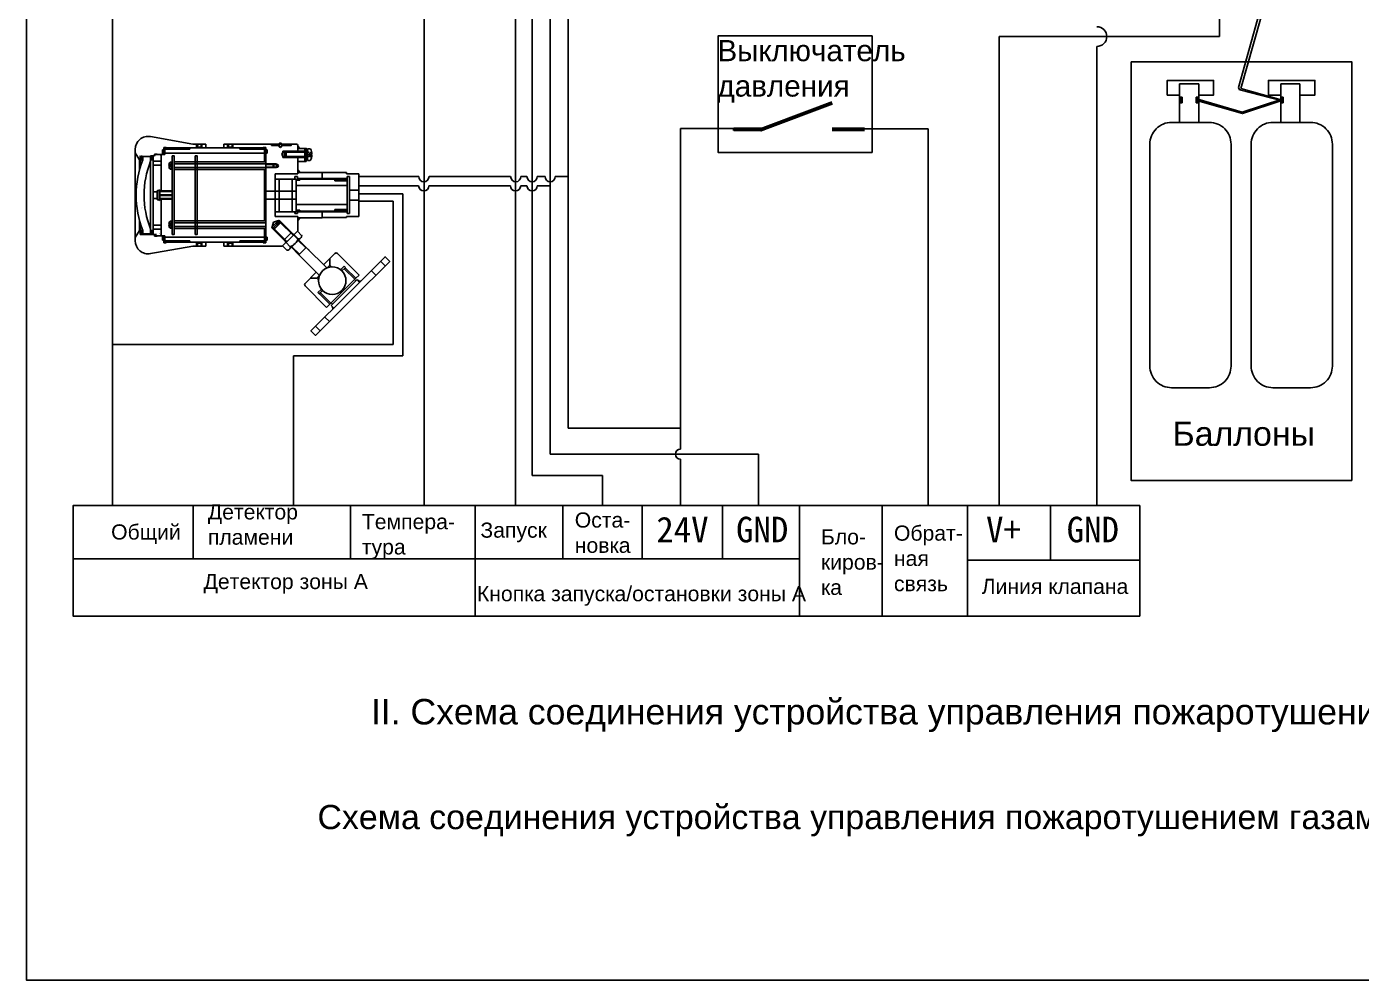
# Model space of a CAD drawing. Extents: x 48388 to 147340, y 33806 to 122092.
# Drawn here: x 114649 to 116851, y 64033 to 65605 of the extents above; entities that cross this region are included whole.
import ezdxf

# ---------------------------------------------------------------- set-up
doc = ezdxf.new("R2010")
doc.units = 0
doc.header["$LTSCALE"] = 1000
doc.header["$MEASUREMENT"] = 0
doc.layers.get('0').update_dxf_attribs({"linetype": 'CONTINUOUS'})
doc.styles.get("Standard").update_dxf_attribs({"font": 'GBENOR', "bigfont": 'GBCBIG'})

msp = doc.modelspace()

# ---------------------------------------------------------------- hatches: boundary and pattern name
for points in [[(115096.2, 65408.4), (115096.2, 65404.7), (115099.6, 65404.7)], [(115100.8, 65364.8), (115096.2, 65364.8), (115096.2, 65369.9)], [(115100.8, 65290.2), (115096.2, 65290.2), (115096.2, 65285.1)], [(115196.3, 65185.9), (115198.2, 65184), (115199.8, 65185.5)], [(115153.9, 65139.7), (115155.5, 65141.2), (115153.6, 65143.1)]]:
    msp.add_hatch(color=256).paths.add_polyline_path(points)
h = msp.add_hatch()
h.set_pattern_fill('ANSI37', color=256, scale=10.8, style=0)
h.set_pattern_definition([(45, (110918.9573, 66678.6962), (-0.95459415, 0.95459415), []), (135, (110918.9573, 66678.6962), (-0.95459415, -0.95459415), [])])
h.paths.add_polyline_path([(114840.4, 65385.8), (114840.4, 65392.3), (114836.1, 65392.3), (114836.1, 65385.8)])
h.paths.add_polyline_path([(114836.1, 65262.7), (114840.4, 65262.7), (114840.4, 65269.2), (114836.1, 65269.2)])
h = msp.add_hatch(color=256)
h.paths.add_polyline_path([(114853.4, 65391.2), (114853.4, 65392.3), (114840.4, 65392.3), (114840.4, 65391.2)])
h.paths.add_polyline_path([(114840.4, 65391.2), (114840.4, 65392.3), (114837.2, 65392.3), (114837.2, 65391.2)])
h.paths.add_polyline_path([(114836.1, 65391.2), (114837.2, 65391.2), (114837.2, 65392.3), (114836.1, 65392.3)])
h.paths.add_polyline_path([(114837.2, 65391.2), (114836.1, 65391.2), (114836.1, 65387.1), (114837.2, 65388.4)])
h.paths.add_polyline_path([(114836.1, 65385.8), (114837.2, 65385.8), (114837.2, 65388.4), (114836.1, 65387.1)])
h = msp.add_hatch()
h.set_pattern_fill('ANSI37', color=256, scale=10.8, style=0)
h.set_pattern_definition([(45, (110141.3302, 65457.6978), (-0.95459415, 0.95459415), []), (135, (110141.3302, 65457.6978), (-0.95459415, -0.95459415), [])])
h.paths.add_polyline_path([(114857.7, 65392.3), (114853.4, 65392.3), (114853.4, 65385.8), (114857.7, 65385.8)])
h = msp.add_hatch()
h.set_pattern_fill('ANSI37', color=256, scale=10.8, style=0)
h.set_pattern_definition([(45, (113533.7569, 64712.2719), (-0.9545942, 0.9545942), []), (135, (113533.7569, 64712.2719), (-0.9545942, -0.9545942), [])])
h.paths.add_polyline_path([(114872.8, 65396.6), (114877.1, 65396.6), (114877.1, 65402), (114872.8, 65402)])
h = msp.add_hatch()
h.set_pattern_fill('ANSI37', color=256, scale=10.8, style=0)
h.set_pattern_definition([(135, (116384.8572, 64712.2719), (0.9545942, 0.9545942), []), (45, (116384.8572, 64712.2719), (0.9545942, -0.9545942), [])])
h.paths.add_polyline_path([(115045.8, 65402), (115041.5, 65402), (115041.5, 65396.6), (115045.8, 65396.6)])
h = msp.add_hatch(color=256)
h.paths.add_polyline_path([(114853.4, 65263.8), (114840.4, 65263.8), (114840.4, 65262.7), (114853.4, 65262.7)])
h.paths.add_polyline_path([(114840.4, 65263.8), (114837.2, 65263.8), (114837.2, 65262.7), (114840.4, 65262.7)])
h.paths.add_polyline_path([(114837.2, 65263.8), (114836.1, 65263.8), (114836.1, 65262.7), (114837.2, 65262.7)])
h.paths.add_polyline_path([(114837.2, 65267.2), (114836.1, 65266.9), (114836.1, 65263.8), (114837.2, 65263.8)])
h.paths.add_polyline_path([(114837.2, 65269.2), (114836.1, 65269.2), (114836.1, 65266.9), (114837.2, 65267.2)])
h = msp.add_hatch()
h.set_pattern_fill('ANSI37', color=256, scale=10.8, style=0)
h.set_pattern_definition([(315, (110141.3302, 65197.3179), (-0.95459415, -0.95459415), []), (225, (110141.3302, 65197.3179), (-0.95459415, 0.95459415), [])])
h.paths.add_polyline_path([(114857.7, 65262.7), (114853.4, 65262.7), (114853.4, 65269.2), (114857.7, 65269.2)])
h = msp.add_hatch()
h.set_pattern_fill('ANSI37', color=256, scale=10.8, style=0)
h.set_pattern_definition([(315, (113533.7569, 65942.7438), (-0.9545942, -0.9545942), []), (225, (113533.7569, 65942.7438), (-0.9545942, 0.9545942), [])])
h.paths.add_polyline_path([(114872.8, 65253), (114877.1, 65253), (114877.1, 65258.4), (114872.8, 65258.4)])
h = msp.add_hatch()
h.set_pattern_fill('ANSI37', color=256, scale=10.8, style=0)
h.set_pattern_definition([(225, (116384.8572, 65942.7438), (0.9545942, -0.9545942), []), (315, (116384.8572, 65942.7438), (0.9545942, 0.9545942), [])])
h.paths.add_polyline_path([(115045.8, 65253), (115045.8, 65258.4), (115041.5, 65258.4), (115041.5, 65253)])

# ---------------------------------------------------------------- linework, layer by layer
for p, q in [((115304.6, 65903.5), (115304.6, 64815.4)), ((116651.8, 65503.5), (116734.3, 65795.9)), ((116648.2, 65505.2), (116721.7, 65771.3)), ((115455.4, 65742.8), (115455.4, 64815.4)), ((115482.9, 65686.9), (115482.9, 64864.9)), ((115512.5, 65664.1), (115512.5, 64900.2)), ((114790.7, 64815.4), (114790.7, 65634.7)), ((115542.4, 65641.3), (115542.4, 64943.3)), ((116616.5, 65629.2), (116616.5, 65589.1)), ((116043.9, 65590.3), (116043.9, 65397.6)), ((116253.4, 65589.1), (116616.5, 65589.1)), ((116253.4, 65589.1), (116253.4, 64815.4)), ((116414.5, 64815.4), (116414.5, 65572.9)), ((116550.8, 65511.2), (116582.3, 65511.2)), ((116649.6, 65501.2), (116648.2, 65505.2)), ((116717.8, 65483.8), (116649.6, 65501.2)), ((116718.1, 65484.6), (116651.8, 65503.5)), ((116717.8, 65511.2), (116749.3, 65511.2)), ((116550.9, 65489), (116555, 65489)), ((116550.9, 65488.7), (116554.6, 65488.7)), ((116554.6, 65480.2), (116550.9, 65480.2)), ((116555, 65479.9), (116550.9, 65479.9)), ((116554.6, 65488.7), (116554.6, 65480.2)), ((116555, 65489), (116555, 65479.9)), ((116582.3, 65489), (116578.3, 65489)), ((116578.3, 65489), (116578.3, 65479.9)), ((116578.3, 65479.9), (116582.3, 65479.9)), ((116582.3, 65488.7), (116578.7, 65488.7)), ((116578.7, 65488.7), (116578.7, 65480.2)), ((116578.7, 65480.2), (116582.3, 65480.2)), ((116717.8, 65489), (116721.8, 65489)), ((116717.8, 65488.7), (116721.4, 65488.7)), ((116721.4, 65480.2), (116717.8, 65480.2)), ((116721.8, 65479.9), (116717.8, 65479.9)), ((116721.4, 65488.7), (116721.4, 65480.2)), ((116721.8, 65489), (116721.8, 65479.9)), ((115727.6, 64936.3), (115727.6, 65437.2)), ((115727.6, 65437.2), (115825.4, 65437.2)), ((115813.7, 65435.4), (115860.9, 65435.4)), ((116020.7, 65436.7), (116135.8, 65436.7)), ((116135.8, 64815.4), (116135.8, 65436.7)), ((114923, 65411.7), (114853.3, 65424)), ((114923, 65411.7), (114944.6, 65411.7)), ((114929.4, 65406.7), (114929.4, 65411.7)), ((114929.4, 65411.7), (114938.1, 65411.7)), ((114930.9, 65406.7), (114930.9, 65411.7)), ((114936.7, 65406.7), (114936.7, 65411.7)), ((114944.6, 65411.7), (114938.1, 65411.7)), ((114938.1, 65406.7), (114938.1, 65411.7)), ((114944.6, 65405.3), (114944.6, 65411.7)), ((114974.1, 65411.7), (114978.4, 65411.7)), ((114974.1, 65411.7), (114978.4, 65411.7)), ((114974.1, 65411.7), (114974.1, 65405.3)), ((114980.5, 65411.7), (114974.1, 65411.7)), ((114980.5, 65411.7), (114989.2, 65411.7)), ((114980.5, 65406.7), (114980.5, 65411.7)), ((114982, 65406.7), (114982, 65411.7)), ((114987.8, 65406.7), (114987.8, 65411.7)), ((114989.2, 65406.7), (114989.2, 65411.7)), ((115060.7, 65411.7), (114989.2, 65411.7)), ((115074.2, 65411.7), (115060.7, 65411.7)), ((115086.6, 65411.7), (115060.7, 65411.7)), ((115064.8, 65412.2), (115068.4, 65412.2)), ((115064.8, 65412.2), (115064.8, 65411.7)), ((115065.3, 65411.7), (115065.3, 65407.4)), ((115065.3, 65407.4), (115067.5, 65406.2)), ((115069.6, 65407.4), (115065.3, 65407.4)), ((115070.1, 65412.2), (115066.4, 65412.2)), ((115067.5, 65406.2), (115069.6, 65407.4)), ((115069.6, 65411.7), (115069.6, 65407.4)), ((115070.1, 65412.2), (115070.1, 65411.7)), ((115094, 65411.7), (115080.6, 65411.7)), ((115094, 65411.7), (115080.6, 65411.7)), ((115096.2, 65409.6), (115096.2, 65400)), ((115096.2, 65409.6), (115096.2, 65400)), ((115096.2, 65408.4), (115099.6, 65404.7)), ((114827.9, 65397.2), (114827.9, 65402.8)), ((114827.9, 65397.2), (114835, 65385.8)), ((114827.9, 65397.2), (114827.9, 65327.5)), ((114835, 65385.8), (114840.4, 65385.8)), ((114835, 65385.8), (114835, 65369.1)), ((114836.1, 65392.3), (114836.1, 65373)), ((114836.1, 65392.3), (114836.1, 65373)), ((114836.1, 65392.3), (114836.1, 65373)), ((114836.1, 65392.3), (114836.1, 65373)), ((114853.4, 65391.2), (114836.1, 65391.2)), ((114837.2, 65392.3), (114837.2, 65385.8)), ((114840.4, 65385.8), (114840.4, 65392.3)), ((114840.4, 65385.8), (114840.4, 65392.3)), ((114840.4, 65385.8), (114840.4, 65392.3)), ((114840.4, 65385.8), (114840.4, 65392.3)), ((114853.4, 65392.3), (114859.9, 65392.3)), ((114853.4, 65327.5), (114853.4, 65392.3)), ((114853.4, 65327.5), (114853.4, 65392.3)), ((114853.4, 65383.3), (114853.4, 65392.3)), ((114853.4, 65385.8), (114857.7, 65385.8)), ((114855.6, 65392.3), (114857.7, 65392.3)), ((114857.7, 65327.5), (114857.7, 65392.3)), ((114857.7, 65327.5), (114857.7, 65392.3)), ((114859.9, 65392.3), (114859.9, 65395.3)), ((114864.2, 65395.3), (114859.9, 65395.3)), ((114864.2, 65395.3), (114859.9, 65395.3)), ((114859.9, 65392.3), (114859.9, 65395.3)), ((114861, 65394.5), (114859.9, 65392.3)), ((114861, 65394.5), (114859.9, 65392.3)), ((114861, 65394.5), (114859.9, 65392.3)), ((114869.5, 65394.5), (114861, 65394.5)), ((114861, 65394.5), (114869.5, 65394.5)), ((114861, 65394.5), (114869.5, 65394.5)), ((114864.2, 65394.5), (114864.2, 65395.3)), ((114864.2, 65394.5), (114864.2, 65395.3)), ((114877.1, 65394.5), (114864.2, 65394.5)), ((114877.1, 65394.5), (114867.4, 65394.5)), ((114869.5, 65394.5), (114870.6, 65392.3)), ((114869.5, 65394.5), (114870.6, 65392.3)), ((114870.6, 65334.4), (114870.6, 65392.3)), ((114870.6, 65334.4), (114870.6, 65392.3)), ((114872.8, 65402), (114872.8, 65394.5)), ((114877.1, 65402), (114872.8, 65402)), ((114872.8, 65402), (114877.1, 65402)), ((114872.8, 65402), (114877.1, 65402)), ((114877.1, 65402), (114872.8, 65402)), ((114872.8, 65396.6), (114877.1, 65396.6)), ((114872.8, 65396.6), (114877.1, 65396.6)), ((114879.3, 65406.1), (114875, 65406.1)), ((114875, 65402), (114875, 65406.1)), ((114875, 65403.1), (114875, 65406.1)), ((114879.3, 65406.1), (114875, 65406.1)), ((114877.1, 65404.2), (114878.2, 65405.3)), ((114877.1, 65394.5), (114877.1, 65404.2)), ((114877.1, 65403.1), (114909.5, 65403.1)), ((114877.1, 65396.6), (114877.1, 65402)), ((114877.1, 65396.6), (114877.1, 65402)), ((114877.1, 65396.6), (114877.1, 65396.6)), ((114877.1, 65396.6), (114877.1, 65396.6)), ((114877.1, 65396.6), (114903.5, 65396.6)), ((114877.1, 65396.6), (115045.8, 65396.6)), ((114878.2, 65405.3), (114909.5, 65405.3)), ((114879.3, 65405.3), (114879.3, 65406.1)), ((114881.4, 65403.1), (114909.5, 65403.1)), ((115045.8, 65396.6), (114881.4, 65396.6)), ((114909.5, 65403.1), (114909.5, 65405.3)), ((114909.5, 65403.1), (114909.5, 65405.3)), ((114909.5, 65405.3), (114969.7, 65405.3)), ((114909.5, 65403.1), (114918.2, 65403.1)), ((114918.2, 65403.1), (114918.2, 65405.3)), ((114930.9, 65405.3), (114929.4, 65406.7)), ((114929.4, 65406.7), (114938.1, 65406.7)), ((114930.9, 65405.3), (114936.7, 65405.3)), ((114936.7, 65405.3), (114938.1, 65406.7)), ((115009.1, 65405.3), (114969.7, 65405.3)), ((114982, 65405.3), (114980.5, 65406.7)), ((114980.5, 65406.7), (114989.2, 65406.7)), ((114982, 65405.3), (114987.8, 65405.3)), ((114987.8, 65405.3), (114989.2, 65406.7)), ((115000.5, 65403.1), (115000.5, 65405.3)), ((115009.1, 65403.1), (115000.5, 65403.1)), ((115009.1, 65403.1), (115009.1, 65405.3)), ((115009.1, 65403.1), (115009.1, 65405.3)), ((115040.4, 65405.3), (115009.1, 65405.3)), ((115041.5, 65403.1), (115009.1, 65403.1)), ((115039.3, 65406.1), (115043.7, 65406.1)), ((115039.3, 65406.1), (115043.7, 65406.1)), ((115039.3, 65405.3), (115039.3, 65406.1)), ((115041.5, 65404.2), (115040.4, 65405.3)), ((115041.5, 65382.3), (115041.5, 65404.2)), ((115041.5, 65396.6), (115041.5, 65402)), ((115041.5, 65396.6), (115041.5, 65402)), ((115041.5, 65402), (115045.8, 65402)), ((115045.8, 65402), (115041.5, 65402)), ((115045.8, 65402), (115041.5, 65402)), ((115041.5, 65402), (115045.8, 65402)), ((115045.8, 65396.6), (115041.5, 65396.6)), ((115041.5, 65396.6), (115041.5, 65396.6)), ((115041.5, 65396.6), (115041.5, 65396.6)), ((115045.8, 65396.6), (115041.5, 65396.6)), ((115043.7, 65402), (115043.7, 65406.1)), ((115043.7, 65402), (115043.7, 65406.1)), ((115043.7, 65406.1), (115043.7, 65327.5)), ((115043.7, 65327.5), (115043.7, 65396.6)), ((115045.8, 65402), (115045.8, 65396.6)), ((115071.6, 65398.3), (115070.1, 65394.9)), ((115070.1, 65394.9), (115071.6, 65391.4)), ((115071.6, 65400), (115076.8, 65400)), ((115071.6, 65400), (115071.6, 65389.7)), ((115075.1, 65398.3), (115071.6, 65398.3)), ((115075.1, 65391.4), (115071.6, 65391.4)), ((115071.6, 65389.7), (115076.8, 65389.7)), ((115075.1, 65398.3), (115076.8, 65400)), ((115075.1, 65391.4), (115075.1, 65398.3)), ((115075.1, 65391.4), (115076.8, 65389.7)), ((115076.8, 65389.7), (115076.8, 65400)), ((115076.8, 65389.7), (115076.8, 65400)), ((115076.8, 65400), (115108.2, 65400)), ((115076.8, 65398.3), (115115.2, 65398.3)), ((115076.8, 65389.7), (115076.8, 65394.9)), ((115076.8, 65391.4), (115115.3, 65391.4)), ((115076.8, 65389.7), (115108.2, 65389.7)), ((115108.2, 65404.7), (115096.2, 65404.7)), ((115096.2, 65389.7), (115096.2, 65362.6)), ((115096.2, 65389.7), (115096.2, 65362.6)), ((115108.2, 65400), (115108.2, 65404.7)), ((115108.2, 65382.9), (115108.2, 65389.7)), ((115112.4, 65404.1), (115116.1, 65404.1)), ((115112.4, 65404.1), (115112.4, 65384.7)), ((115112.4, 65394.4), (115112.4, 65399.6)), ((115112.4, 65394.4), (115112.4, 65389.2)), ((115114.3, 65395.3), (115118.9, 65399.4)), ((115114.3, 65395.3), (115114.3, 65393.5)), ((115114.3, 65395.3), (115118.9, 65395.3)), ((115114.3, 65393.5), (115118.9, 65389.4)), ((115114.3, 65393.5), (115118.9, 65393.5)), ((115118.8, 65395.3), (115118.8, 65393.5)), ((115119.6, 65395.3), (115118.8, 65395.3)), ((115119.6, 65393.5), (115118.8, 65393.5)), ((114870.6, 65383.7), (114857.7, 65383.7)), ((114870.6, 65377.2), (114857.7, 65377.2)), ((114870.6, 65383.7), (114859.9, 65383.7)), ((114883.7, 65376.7), (114884.2, 65376.7)), ((114883.7, 65376.7), (114884.2, 65376.7)), ((114883.7, 65375.6), (114884.2, 65375.6)), ((114883.7, 65375.6), (114884.2, 65375.6)), ((114887, 65376.7), (114884.1, 65379.2)), ((114887, 65376.7), (114884.1, 65379.2)), ((114887, 65376.7), (114884.1, 65376.7)), ((114887, 65376.7), (114884.1, 65376.7)), ((114887, 65375.6), (114884.1, 65375.6)), ((114887, 65375.6), (114884.1, 65373)), ((114887, 65375.6), (114884.1, 65373)), ((114887, 65375.6), (114884.1, 65375.6)), ((114884.2, 65376.7), (114884.2, 65375.6)), ((114884.2, 65376.7), (114884.2, 65375.6)), ((114887.3, 65382), (114885.5, 65382)), ((114887.3, 65382), (114885.5, 65382)), ((114887.3, 65370.2), (114885.5, 65370.2)), ((114887.3, 65370.2), (114885.5, 65370.2)), ((114887, 65376.7), (114887, 65375.6)), ((114887, 65376.7), (114887, 65375.6)), ((114887.3, 65382), (114887.3, 65370.2)), ((114887.3, 65382), (114887.3, 65370.2)), ((114892.4, 65369.9), (114892.4, 65382.3)), ((114892.4, 65369.9), (114892.4, 65382.3)), ((115043.7, 65382.3), (114892.4, 65382.3)), ((115043.7, 65379.2), (114892.4, 65379.2)), ((115043.7, 65373), (114892.4, 65373)), ((115041.5, 65369.9), (114892.4, 65369.9)), ((115043.7, 65382.3), (114957.2, 65382.3)), ((115043.7, 65379.2), (114957.2, 65379.2)), ((115043.7, 65373), (114957.2, 65373)), ((115043.7, 65369.9), (114957.2, 65369.9)), ((115043.7, 65382.3), (114978.8, 65382.3)), ((115043.7, 65379.2), (114978.8, 65379.2)), ((115043.7, 65373), (114978.8, 65373)), ((115043.7, 65369.9), (114978.8, 65369.9)), ((115041.5, 65327.5), (115041.5, 65369.9)), ((115056.6, 65378.3), (115043.7, 65378.3)), ((115056.6, 65378.3), (115043.7, 65378.3)), ((115056.6, 65373.9), (115043.7, 65373.9)), ((115056.6, 65373.9), (115043.7, 65373.9)), ((115055.5, 65379.3), (115061, 65379.3)), ((115055.5, 65379.3), (115061, 65379.3)), ((115055.5, 65372.9), (115055.5, 65379.3)), ((115055.5, 65372.9), (115055.5, 65379.3)), ((115055.5, 65372.9), (115061, 65372.9)), ((115055.5, 65372.9), (115061, 65372.9)), ((115056.6, 65378.3), (115063.1, 65378.3)), ((115056.6, 65378.3), (115063.1, 65378.3)), ((115056.6, 65378.3), (115056.6, 65373.9)), ((115056.6, 65378.3), (115056.6, 65373.9)), ((115056.6, 65373.9), (115063.1, 65373.9)), ((115056.6, 65373.9), (115063.1, 65373.9)), ((115061, 65372.9), (115061, 65379.3)), ((115061, 65372.9), (115061, 65379.3)), ((115064.3, 65376.1), (115063.1, 65378.3)), ((115064.3, 65376.1), (115063.1, 65378.3)), ((115063.1, 65373.9), (115063.1, 65378.3)), ((115063.1, 65373.9), (115063.1, 65378.3)), ((115063.1, 65373.9), (115064.3, 65376.1)), ((115063.1, 65373.9), (115064.3, 65376.1)), ((115096.2, 65364.9), (115096.2, 65382.9)), ((115096.2, 65382.9), (115108.2, 65382.9)), ((115100.8, 65364.8), (115096.2, 65369.9)), ((115096.2, 65364.8), (115136.5, 65364.8)), ((115112.4, 65384.7), (115116.1, 65384.7)), ((115113.5, 65364.8), (115136.5, 65364.8)), ((115159.5, 65364.9), (115136.5, 65364.9)), ((115176.8, 65364.9), (115136.5, 65364.9)), ((115136.5, 65364.8), (115136.5, 65355)), ((115176.8, 65362.7), (115176.8, 65364.9)), ((115197, 65362.7), (115176.8, 65362.7)), ((115197, 65292.5), (115197, 65362.7)), ((115197, 65292.5), (115197, 65362.7)), ((115058.8, 65362.6), (115058.8, 65292.4)), ((115058.8, 65362.6), (115096.2, 65362.6)), ((115058.8, 65362.6), (115096.2, 65362.6)), ((115058.8, 65357.7), (115058.8, 65297.3)), ((115093.3, 65354), (115058.8, 65354)), ((115065.3, 65354), (115065.3, 65300)), ((115065.3, 65354), (115065.3, 65300)), ((115065.3, 65354), (115065.3, 65300)), ((115093.3, 65354), (115065.3, 65354)), ((115086.9, 65354), (115086.9, 65300)), ((115086.9, 65354), (115086.9, 65300)), ((115091.2, 65358), (115095.5, 65358)), ((115091.2, 65354), (115091.2, 65358)), ((115091.2, 65354), (115091.2, 65358)), ((115091.2, 65358), (115095.5, 65358)), ((115093.3, 65354), (115093.3, 65300)), ((115093.3, 65354), (115093.3, 65300)), ((115093.3, 65354), (115093.3, 65300)), ((115093.3, 65354), (115093.3, 65300)), ((115093.3, 65352.3), (115099.8, 65352.3)), ((115093.3, 65343.2), (115171.1, 65343.2)), ((115093.3, 65343.2), (115171.1, 65343.2)), ((115095.5, 65355), (115095.5, 65358)), ((115095.5, 65352.3), (115095.5, 65358)), ((115100.9, 65355), (115095.5, 65355)), ((115099.8, 65354), (115095.5, 65354)), ((115099.8, 65354), (115100.9, 65355)), ((115099.8, 65354), (115100.9, 65355)), ((115099.8, 65354), (115099.8, 65352.3)), ((115099.8, 65354), (115099.8, 65352.3)), ((115099.8, 65354), (115157.5, 65354)), ((115099.8, 65354), (115157.5, 65354)), ((115099.8, 65343.2), (115177.6, 65343.2)), ((115099.8, 65343.2), (115177.6, 65343.2)), ((115157.5, 65355), (115100.9, 65355)), ((115157.5, 65355), (115100.9, 65355)), ((115157.5, 65355.2), (115157.5, 65351.3)), ((115157.5, 65355.2), (115177.5, 65355.2)), ((115157.5, 65355), (115157.5, 65351.3)), ((115157.5, 65354.1), (115177.5, 65354.1)), ((115157.5, 65351.3), (115177.6, 65351.3)), ((115157.5, 65351.3), (115177.6, 65351.3)), ((115177.5, 65327.6), (115177.5, 65358.2)), ((115181.8, 65358.2), (115177.5, 65358.2)), ((115181.8, 65358.2), (115177.5, 65358.2)), ((115177.5, 65355.2), (115177.5, 65358.2)), ((115177.6, 65351.3), (115177.6, 65303.7)), ((115177.6, 65351.3), (115177.6, 65303.7)), ((115181.8, 65327.6), (115181.8, 65358.2)), ((115181.8, 65354.1), (115181.8, 65358.2)), ((115295.9, 65358), (115197, 65358)), ((115295.6, 65343), (115197, 65343)), ((115447.1, 65343), (115312.4, 65343)), ((115447.3, 65358), (115312.7, 65358)), ((115474.3, 65343), (115463.9, 65343)), ((115474.3, 65358), (115464.1, 65358)), ((115504.1, 65358), (115491.1, 65358)), ((115512.5, 65343), (115491.1, 65343)), ((115542.4, 65358), (115520.9, 65358)), ((114827.9, 65252.3), (114827.9, 65327.5)), ((114853.4, 65327.5), (114853.4, 65262.7)), ((114853.4, 65327.5), (114853.4, 65262.7)), ((114857.7, 65327.5), (114857.7, 65262.7)), ((114857.7, 65327.5), (114857.7, 65262.7)), ((114867.4, 65335.1), (114867.4, 65319.9)), ((114867.4, 65335.1), (114867.4, 65319.9)), ((114868.5, 65336.1), (114868.5, 65318.9)), ((114868.5, 65335.1), (114868.5, 65319.9)), ((114870.6, 65321), (114870.6, 65262.7)), ((114870.6, 65321), (114870.6, 65262.7)), ((114892.4, 65318.9), (114892.4, 65272.7)), ((114892.4, 65318.9), (114892.4, 65272.7)), ((114930.4, 65318.9), (114930.4, 65272.7)), ((114930.4, 65318.9), (114930.4, 65272.7)), ((115041.5, 65327.5), (115041.5, 65285.1)), ((115043.7, 65334), (115093.3, 65334)), ((115043.7, 65327.5), (115043.7, 65258.4)), ((115043.7, 65321), (115093.3, 65321)), ((115045.8, 65334), (115067.4, 65334)), ((115045.8, 65321), (115067.4, 65321)), ((115177.5, 65327.6), (115177.5, 65297.1)), ((115181.8, 65335.9), (115197, 65335.9)), ((115181.8, 65327.6), (115181.8, 65297.1)), ((115181.8, 65319.1), (115197, 65319.1)), ((115269.3, 65329.7), (115197, 65329.7)), ((115269.3, 65062.3), (115269.3, 65329.7)), ((115093.3, 65300), (115058.8, 65300)), ((115093.3, 65300), (115065.3, 65300)), ((115091.2, 65300), (115091.2, 65297)), ((115091.2, 65300), (115091.2, 65297)), ((115091.2, 65297), (115095.5, 65297)), ((115091.2, 65297), (115095.5, 65297)), ((115093.3, 65311.8), (115171.1, 65311.8)), ((115093.3, 65311.8), (115171.1, 65311.8)), ((115093.3, 65302.7), (115099.8, 65302.7)), ((115095.5, 65302.7), (115095.5, 65297)), ((115099.8, 65301), (115095.5, 65301)), ((115100.9, 65300), (115095.5, 65300)), ((115095.5, 65300), (115095.5, 65297)), ((115099.8, 65311.8), (115177.6, 65311.8)), ((115099.8, 65311.8), (115177.6, 65311.8)), ((115099.8, 65302.7), (115099.8, 65300)), ((115099.8, 65302.7), (115099.8, 65300)), ((115099.8, 65301), (115100.9, 65300)), ((115099.8, 65301), (115100.9, 65300)), ((115099.8, 65301), (115157.5, 65301)), ((115099.8, 65301), (115157.5, 65301)), ((115157.5, 65300), (115100.9, 65300)), ((115157.5, 65300), (115100.9, 65300)), ((115136.5, 65300), (115136.5, 65290.2)), ((115157.5, 65300), (115157.5, 65303.7)), ((115157.5, 65300), (115157.5, 65303.7)), ((115157.5, 65303.7), (115177.6, 65303.7)), ((115157.5, 65303.7), (115177.6, 65303.7)), ((115157.5, 65301.2), (115177.5, 65301.2)), ((115157.5, 65300.1), (115177.5, 65300.1)), ((115177.5, 65300.1), (115177.5, 65297.1)), ((115181.8, 65297.1), (115177.5, 65297.1)), ((115181.8, 65297.1), (115177.5, 65297.1)), ((115181.8, 65301.2), (115181.8, 65297.1)), ((115253.4, 65317.4), (115197, 65317.5)), ((115253.4, 65081.2), (115253.4, 65317.4)), ((114835, 65269.2), (114835, 65286)), ((114835, 65269.2), (114835, 65286)), ((114836.1, 65262.7), (114836.1, 65282.1)), ((114836.1, 65262.7), (114836.1, 65282.1)), ((114836.1, 65262.7), (114836.1, 65282.1)), ((114836.1, 65262.7), (114836.1, 65282.1)), ((114836.1, 65262.7), (114836.1, 65282.1)), ((114836.1, 65262.7), (114836.1, 65282.1)), ((114836.1, 65262.7), (114836.1, 65282.1)), ((114836.1, 65262.7), (114836.1, 65282.1)), ((114870.6, 65277.8), (114857.7, 65277.8)), ((114870.6, 65277.8), (114859.9, 65277.8)), ((114883.7, 65279.5), (114884.2, 65279.5)), ((114883.7, 65279.5), (114884.2, 65279.5)), ((114883.7, 65278.4), (114884.2, 65278.4)), ((114883.7, 65278.4), (114884.2, 65278.4)), ((114887, 65279.5), (114884.1, 65282)), ((114887, 65279.5), (114884.1, 65282)), ((114887, 65279.5), (114884.1, 65279.5)), ((114887, 65279.5), (114884.1, 65279.5)), ((114887, 65278.4), (114884.1, 65275.8)), ((114887, 65278.4), (114884.1, 65278.4)), ((114887, 65278.4), (114884.1, 65278.4)), ((114887, 65278.4), (114884.1, 65275.8)), ((114884.2, 65278.4), (114884.2, 65279.5)), ((114884.2, 65278.4), (114884.2, 65279.5)), ((114887.3, 65284.8), (114885.5, 65284.8)), ((114887.3, 65284.8), (114885.5, 65284.8)), ((114887, 65278.4), (114887, 65279.5)), ((114887, 65278.4), (114887, 65279.5)), ((114887.3, 65273), (114887.3, 65284.8)), ((114887.3, 65273), (114887.3, 65284.8)), ((114892.4, 65285.1), (114892.4, 65272.7)), ((114892.4, 65285.1), (114892.4, 65272.7)), ((115043.7, 65285.1), (114892.4, 65285.1)), ((115043.7, 65282), (114892.4, 65282)), ((115043.7, 65275.8), (114892.4, 65275.8)), ((114930.4, 65285.1), (114930.4, 65272.7)), ((114930.4, 65285.1), (114930.4, 65272.7)), ((115043.7, 65285.1), (114957.2, 65285.1)), ((115043.7, 65282), (114957.2, 65282)), ((115043.7, 65275.8), (114957.2, 65275.8)), ((115043.7, 65285.1), (114978.8, 65285.1)), ((115043.7, 65282), (114978.8, 65282)), ((115043.7, 65275.8), (114978.8, 65275.8)), ((115065.3, 65286.4), (115053.1, 65274.2)), ((115064.4, 65285.5), (115054, 65275.1)), ((115056.2, 65283.2), (115054, 65275.1)), ((115056.5, 65272.6), (115054, 65275.1)), ((115068.4, 65283.3), (115056.1, 65271.1)), ((115064.4, 65285.5), (115056.2, 65283.2)), ((115068.7, 65283), (115056.5, 65270.8)), ((115064.7, 65283), (115056.5, 65274.8)), ((115056.5, 65274.8), (115056.5, 65270.8)), ((115058.8, 65292.4), (115096.2, 65292.4)), ((115058.8, 65292.4), (115096.2, 65292.4)), ((115066.9, 65283), (115064.4, 65285.5)), ((115064.7, 65283), (115068.7, 65283)), ((115068.4, 65283.3), (115065.3, 65286.4)), ((115088.6, 65261.3), (115067.4, 65282.4)), ((115089.5, 65262.2), (115068.4, 65283.3)), ((115096.2, 65268.9), (115096.2, 65292.4)), ((115096.2, 65268.9), (115096.2, 65292.4)), ((115100.8, 65290.2), (115096.2, 65285.1)), ((115096.2, 65290.2), (115136.5, 65290.2)), ((115113.5, 65290.2), (115136.5, 65290.2)), ((115159.5, 65290.4), (115136.5, 65290.4)), ((115176.8, 65290.4), (115136.5, 65290.4)), ((115197, 65292.5), (115176.8, 65292.5)), ((115176.8, 65292.5), (115176.8, 65290.4)), ((114827.9, 65257.8), (114835, 65269.2)), ((114835, 65269.2), (114840.4, 65269.2)), ((114835, 65269.2), (114840.4, 65269.2)), ((114835, 65269.2), (114840.4, 65269.2)), ((114853.4, 65263.8), (114836.1, 65263.8)), ((114863.1, 65262.7), (114836.1, 65262.7)), ((114859.9, 65262.7), (114836.1, 65262.7)), ((114837.2, 65262.7), (114837.2, 65269.2)), ((114840.4, 65269.2), (114840.4, 65262.7)), ((114840.4, 65269.2), (114840.4, 65262.7)), ((114840.4, 65269.2), (114840.4, 65262.7)), ((114840.4, 65269.2), (114840.4, 65262.7)), ((114853.4, 65271.7), (114853.4, 65262.7)), ((114853.4, 65269.2), (114857.7, 65269.2)), ((114855.6, 65262.7), (114857.7, 65262.7)), ((114855.6, 65262.7), (114857.7, 65262.7)), ((114870.6, 65271.3), (114857.7, 65271.3)), ((114870.6, 65271.3), (114859.9, 65271.3)), ((114859.9, 65262.7), (114859.9, 65259.7)), ((114859.9, 65262.7), (114859.9, 65259.7)), ((114861, 65260.5), (114859.9, 65262.7)), ((114861, 65260.5), (114859.9, 65262.7)), ((114864.2, 65259.7), (114859.9, 65259.7)), ((114864.2, 65259.7), (114859.9, 65259.7)), ((114869.5, 65260.5), (114861, 65260.5)), ((114861, 65260.5), (114869.5, 65260.5)), ((114877.1, 65260.5), (114864.2, 65260.5)), ((114864.2, 65260.5), (114864.2, 65259.7)), ((114864.2, 65260.5), (114864.2, 65259.7)), ((114877.1, 65260.5), (114867.4, 65260.5)), ((114869.5, 65260.5), (114870.6, 65262.7)), ((114872.8, 65253), (114872.8, 65260.5)), ((114872.8, 65258.4), (114877.1, 65258.4)), ((114872.8, 65258.4), (114877.1, 65258.4)), ((114872.8, 65253), (114877.1, 65253)), ((114872.8, 65253), (114877.1, 65253)), ((114877.1, 65253), (114872.8, 65253)), ((114877.1, 65253), (114872.8, 65253)), ((114875, 65253), (114875, 65248.9)), ((114877.1, 65260.5), (114877.1, 65250.8)), ((114877.1, 65258.4), (114877.1, 65253)), ((114877.1, 65258.4), (114877.1, 65253)), ((114877.1, 65258.4), (114877.1, 65258.4)), ((114877.1, 65258.4), (114877.1, 65258.4)), ((114877.1, 65258.4), (114903.5, 65258.4)), ((114877.1, 65258.4), (115045.8, 65258.4)), ((115045.8, 65258.4), (114881.4, 65258.4)), ((114887.3, 65273), (114885.5, 65273)), ((114887.3, 65273), (114885.5, 65273)), ((115043.7, 65272.7), (114892.4, 65272.7)), ((115043.7, 65272.7), (114957.2, 65272.7)), ((115043.7, 65272.7), (114978.8, 65272.7)), ((115041.5, 65272.7), (115041.5, 65250.8)), ((115045.8, 65258.4), (115041.5, 65258.4)), ((115041.5, 65258.4), (115041.5, 65253)), ((115041.5, 65258.4), (115041.5, 65253)), ((115041.5, 65258.4), (115041.5, 65258.4)), ((115041.5, 65258.4), (115041.5, 65258.4)), ((115041.5, 65258.4), (115041.5, 65250.8)), ((115045.8, 65258.4), (115041.5, 65258.4)), ((115045.8, 65253), (115041.5, 65253)), ((115045.8, 65253), (115041.5, 65253)), ((115041.5, 65253), (115045.8, 65253)), ((115041.5, 65253), (115045.8, 65253)), ((115043.7, 65253), (115043.7, 65248.9)), ((115045.8, 65253), (115045.8, 65258.4)), ((115056.1, 65271.1), (115053.1, 65274.2)), ((115077.3, 65250), (115056.1, 65271.1)), ((115078.2, 65250.9), (115057.1, 65272)), ((115085.8, 65265.9), (115073.6, 65253.6)), ((115083.4, 65256.1), (115076.2, 65249)), ((115077.5, 65250.2), (115083.4, 65256.1)), ((115083.4, 65256.1), (115096.2, 65268.9)), ((115089.7, 65262.4), (115096.8, 65255.4)), ((115110.3, 65241.4), (115090.5, 65261.2)), ((115101, 65257), (115091.7, 65247.6)), ((115102.6, 65261.2), (115095.6, 65268.3)), ((115097, 65252.9), (115109.3, 65240.5)), ((114923, 65243.3), (114850.6, 65230.5)), ((114875, 65251.9), (114875, 65248.9)), ((114879.3, 65248.9), (114875, 65248.9)), ((114879.3, 65248.9), (114875, 65248.9)), ((114877.1, 65251.9), (114909.5, 65251.9)), ((114877.1, 65250.8), (114878.2, 65249.7)), ((114878.2, 65249.7), (114909.5, 65249.7)), ((114879.3, 65249.7), (114879.3, 65248.9)), ((114881.4, 65251.9), (114909.5, 65251.9)), ((114909.5, 65251.9), (114918.2, 65251.9)), ((114909.5, 65251.9), (114909.5, 65249.7)), ((114909.5, 65251.9), (114909.5, 65249.7)), ((114909.5, 65249.7), (114969.7, 65249.7)), ((114918.2, 65251.9), (114918.2, 65249.7)), ((114923, 65243.3), (114944.6, 65243.3)), ((114930.9, 65249.7), (114929.4, 65248.3)), ((114929.4, 65248.3), (114929.4, 65243.3)), ((114929.4, 65248.3), (114938.1, 65248.3)), ((114929.4, 65243.3), (114938.1, 65243.3)), ((114930.5, 65249.7), (114930.5, 65243.3)), ((114930.9, 65249.7), (114936.7, 65249.7)), ((114930.9, 65248.3), (114930.9, 65243.3)), ((114936.7, 65249.7), (114938.1, 65248.3)), ((114936.7, 65248.3), (114936.7, 65243.3)), ((114937, 65249.7), (114937, 65243.3)), ((114938.1, 65248.3), (114938.1, 65243.3)), ((114944.6, 65249.7), (114944.6, 65243.3)), ((115009.1, 65249.7), (114969.7, 65249.7)), ((114974.1, 65249.7), (114974.1, 65243.3)), ((114974.1, 65243.3), (114978.4, 65243.3)), ((114974.1, 65243.3), (114978.4, 65243.3)), ((115070.5, 65243.3), (114974.1, 65243.3)), ((114982, 65249.7), (114980.5, 65248.3)), ((114980.5, 65248.3), (114980.5, 65243.3)), ((114980.5, 65248.3), (114989.2, 65248.3)), ((114980.5, 65243.3), (114989.2, 65243.3)), ((114982, 65249.7), (114987.8, 65249.7)), ((114982, 65248.3), (114982, 65243.3)), ((114987.8, 65249.7), (114989.2, 65248.3)), ((114987.8, 65248.3), (114987.8, 65243.3)), ((114989.2, 65248.3), (114989.2, 65243.3)), ((115000.5, 65251.9), (115000.5, 65249.7)), ((115009.1, 65251.9), (115000.5, 65251.9)), ((115009.1, 65251.9), (115009.1, 65249.7)), ((115041.5, 65251.9), (115009.1, 65251.9)), ((115040.4, 65249.7), (115009.1, 65249.7)), ((115039.3, 65249.7), (115039.3, 65248.9)), ((115039.3, 65248.9), (115043.7, 65248.9)), ((115039.3, 65248.9), (115043.7, 65248.9)), ((115041.5, 65250.8), (115040.4, 65249.7)), ((115043.7, 65251.9), (115043.7, 65248.9)), ((115070.5, 65243.3), (115076.2, 65249)), ((115078.1, 65236.6), (115071, 65243.7)), ((115076.9, 65249.6), (115083.9, 65242.5)), ((115082.3, 65238.3), (115091.7, 65247.6)), ((115098, 65229.2), (115085.7, 65241.6)), ((115086.6, 65242.5), (115099, 65230.1)), ((115110.3, 65241.4), (115098, 65229.2)), ((115144.3, 65207.4), (115110.3, 65241.4)), ((115115.2, 65236.5), (115110.3, 65241.4)), ((115157.4, 65231.2), (115138.9, 65212.7)), ((115197.2, 65195.7), (115161.7, 65231.2)), ((115132.1, 65195.1), (115098, 65229.2)), ((115122.2, 65205), (115098, 65229.2)), ((115148.9, 65212), (115144.2, 65207.3)), ((115148.9, 65212), (115148.9, 65222.7)), ((115151.8, 65209.1), (115148.9, 65212)), ((115172.7, 65210.3), (115166.9, 65204.4)), ((115174.8, 65208.2), (115172.7, 65210.3)), ((115232.6, 65218.4), (115240.3, 65210.7)), ((115108.2, 65182), (115126.7, 65200.5)), ((115116.8, 65190.6), (115127.5, 65190.6)), ((115132.1, 65195.3), (115127.5, 65190.6)), ((115130.4, 65187.7), (115127.5, 65190.6)), ((115169.1, 65202.5), (115174.8, 65208.2)), ((115169.1, 65202.5), (115173.9, 65207.3)), ((115191.8, 65190.4), (115170.5, 65169)), ((115172.6, 65166.9), (115194, 65188.2)), ((115190.2, 65188.8), (115172.8, 65206.2)), ((115175, 65207.3), (115173.9, 65207.3)), ((115175, 65207.3), (115174.4, 65207.8)), ((115191.8, 65190.4), (115175, 65207.3)), ((115189.7, 65188.2), (115191.8, 65186.1)), ((115197.2, 65195.7), (115191.8, 65190.4)), ((115194, 65188.2), (115198.2, 65184)), ((115217.4, 65203.1), (115225, 65195.5)), ((115143.7, 65142.3), (115108.2, 65177.8)), ((115129.2, 65166.7), (115135.1, 65172.6)), ((115131.3, 65164.7), (115129.2, 65166.7)), ((115137, 65170.4), (115131.3, 65164.7)), ((115132.2, 65164.5), (115131.7, 65165)), ((115137, 65170.4), (115132.2, 65165.6)), ((115132.2, 65164.5), (115132.2, 65165.6)), ((115150.7, 65149.2), (115133.3, 65166.7)), ((115149.1, 65147.6), (115170.5, 65169)), ((115172.6, 65166.9), (115151.2, 65145.5)), ((115196.3, 65185.9), (115199.8, 65185.5)), ((115149.1, 65147.6), (115132.2, 65164.5)), ((115143.7, 65142.3), (115149.1, 65147.6)), ((115151.2, 65149.8), (115153.4, 65147.6)), ((115151.2, 65145.5), (115155.5, 65141.2)), ((115153.6, 65143.1), (115153.9, 65139.7)), ((115140.8, 65126.5), (115148.4, 65118.9)), ((115125.5, 65111.2), (115133.1, 65103.6)), ((114790.7, 65081.2), (115253.4, 65081.2)), ((115089.4, 65062.3), (115089.4, 64815.4)), ((115089.4, 65062.3), (115269.3, 65062.3)), ((115542.4, 64943.3), (115727.6, 64943.3)), ((115727.6, 64936.3), (115727.6, 64908.6)), ((115512.5, 64900.2), (115856.1, 64900.2)), ((115727.6, 64891.8), (115727.6, 64815.4)), ((115856.1, 64900.2), (115856.1, 64815.4)), ((115482.9, 64864.9), (115598.9, 64864.9)), ((115598.9, 64864.9), (115598.9, 64815.4)), ((114923.8, 64815.4), (114923.8, 64727.6)), ((115183.4, 64815.4), (115183.4, 64727.6)), ((115388.8, 64815.4), (115388.8, 64633.3)), ((115533.2, 64815.4), (115533.2, 64727.6)), ((115664.1, 64815.4), (115664.1, 64727.6)), ((115797, 64815.4), (115797, 64727.6)), ((115924, 64815.4), (115924, 64633.3)), ((116060.3, 64815.4), (116060.3, 64633.3)), ((116200.8, 64815.4), (116200.8, 64633.3)), ((116338.1, 64815.4), (116338.1, 64725.5)), ((116485.4, 64815.4), (116485.4, 64633.3)), ((114725.5, 64727.6), (115924, 64727.6)), ((116200.8, 64725.5), (116485.4, 64725.5))]:
    msp.add_line(p, q)
for points in [[(114649, 66262.8), (118421.8, 66262.8), (118421.8, 64032.5), (114649, 64032.5)], [(116470.8, 65547.6), (116834.7, 65547.6), (116834.7, 64857.1), (116470.8, 64857.1)], [(115110.3, 65383.1), (115108.1, 65383.1), (115108.1, 65404.7), (115110.3, 65404.7)], [(115112.4, 65386.3), (115110.3, 65386.3), (115110.3, 65402.5), (115112.4, 65402.5)], [(114887.3, 65370.7), (114889.2, 65370.7), (114889.2, 65381.5), (114887.3, 65381.5)], [(114887.3, 65370.7), (114889.2, 65370.7), (114889.2, 65381.5), (114887.3, 65381.5)], [(115043.7, 65372.9), (115043.7, 65379.3), (115055.5, 65379.3), (115056.6, 65378.3), (115056.6, 65373.9), (115055.5, 65372.9)], [(115043.7, 65372.9), (115043.7, 65379.3), (115055.5, 65379.3), (115056.6, 65378.3), (115056.6, 65373.9), (115055.5, 65372.9)], [(114868.5, 65333.3), (114889.2, 65333.3), (114889.2, 65334.4), (114868.5, 65334.4)], [(114868.5, 65326.9), (114889.2, 65326.9), (114889.2, 65328), (114868.5, 65328)], [(114868.5, 65321), (114889.2, 65321), (114889.2, 65322.1), (114868.5, 65322.1)], [(114887.3, 65284.3), (114889.2, 65284.3), (114889.2, 65273.5), (114887.3, 65273.5)], [(114887.3, 65284.3), (114889.2, 65284.3), (114889.2, 65273.5), (114887.3, 65273.5)]]:
    msp.add_lwpolyline(points, close=True)
for points in [[(116043.9, 65397.6), (115789.9, 65397.6), (115789.9, 65590.3), (116043.9, 65590.3)], [(116550.8, 65492.6), (116530.4, 65492.6), (116530.4, 65516.7), (116606.9, 65516.7), (116606.9, 65492.6), (116582.3, 65492.6)], [(116550.8, 65447.5), (116550.8, 65511.2)], [(116582.3, 65511.2), (116582.3, 65447.5)], [(116717.8, 65492.6), (116697.4, 65492.6), (116697.4, 65516.7), (116773.9, 65516.7), (116773.9, 65492.6), (116749.3, 65492.6)], [(116717.8, 65447.5), (116717.8, 65511.2)], [(116749.3, 65511.2), (116749.3, 65447.5)], [(116552.5, 65486.1), (116551.8, 65486.1)], [(116552.5, 65483.6), (116551.8, 65483.6)], [(116551.9, 65485.7), (116552.5, 65485.7)], [(116551.9, 65483.2), (116552.5, 65483.2)], [(116552.5, 65486.8), (116552.5, 65486.1)], [(116552.5, 65485.7), (116552.5, 65485.1)], [(116552.5, 65484.3), (116552.5, 65483.6)], [(116552.5, 65483.2), (116552.5, 65482.6)], [(116552.9, 65486.1), (116552.9, 65486.8)], [(116553.5, 65486.1), (116552.9, 65486.1)], [(116552.9, 65485.7), (116553.5, 65485.7)], [(116552.9, 65485.1), (116552.9, 65485.7)], [(116552.9, 65483.6), (116552.9, 65484.3)], [(116553.5, 65483.6), (116552.9, 65483.6)], [(116552.9, 65483.2), (116553.5, 65483.2)], [(116552.9, 65482.6), (116552.9, 65483.2)], [(116579.7, 65486.1), (116580.4, 65486.1)], [(116580.4, 65485.7), (116579.7, 65485.7)], [(116579.7, 65483.6), (116580.4, 65483.6)], [(116580.4, 65483.2), (116579.7, 65483.2)], [(116580.4, 65486.1), (116580.4, 65486.8)], [(116580.4, 65485.1), (116580.4, 65485.7)], [(116580.4, 65483.6), (116580.4, 65484.3)], [(116580.4, 65482.6), (116580.4, 65483.2)], [(116580.7, 65486.8), (116580.7, 65486.1)], [(116580.7, 65486.1), (116581.4, 65486.1)], [(116581.4, 65485.7), (116580.7, 65485.7)], [(116580.7, 65485.7), (116580.7, 65485.1)], [(116580.7, 65484.3), (116580.7, 65483.6)], [(116580.7, 65483.6), (116581.4, 65483.6)], [(116580.7, 65483.2), (116580.7, 65482.6)], [(116581.4, 65483.2), (116580.7, 65483.2)], [(116580.9, 65483.3), (116654.6, 65462.1), (116719.5, 65483.4)], [(116581.1, 65485.6), (116654.2, 65464.5), (116719.6, 65485.9)], [(116719.4, 65486.1), (116718.7, 65486.1)], [(116718.7, 65485.7), (116719.4, 65485.7)], [(116719.4, 65483.6), (116718.7, 65483.6)], [(116718.7, 65483.2), (116719.4, 65483.2)], [(116719.4, 65486.8), (116719.4, 65486.1)], [(116719.4, 65485.7), (116719.4, 65485.1)], [(116719.4, 65484.3), (116719.4, 65483.6)], [(116719.4, 65483.2), (116719.4, 65482.6)], [(116719.7, 65486.1), (116719.7, 65486.8)], [(116720.4, 65486.1), (116719.7, 65486.1)], [(116719.7, 65485.1), (116719.7, 65485.7)], [(116719.7, 65485.7), (116720.4, 65485.7)], [(116719.7, 65483.6), (116719.7, 65484.3)], [(116720.4, 65483.6), (116719.7, 65483.6)], [(116719.7, 65482.6), (116719.7, 65483.2)], [(116719.7, 65483.2), (116720.4, 65483.2)], [(115069.6, 65409.6), (115085.5, 65409.6), (115085.5, 65411.7), (115053.1, 65411.7), (115053.1, 65409.6), (115065.3, 65409.6)], [(114889.2, 65318.9), (114889.2, 65262.7), (114892.4, 65262.7), (114892.4, 65392.3)], [(114892.4, 65327.5), (114892.4, 65392.3), (114889.2, 65392.3), (114889.2, 65327.5)], [(114892.4, 65336.1), (114892.4, 65392.3), (114889.2, 65392.3), (114889.2, 65336.1)], [(114927.2, 65318.9), (114927.2, 65262.7), (114930.4, 65262.7), (114930.4, 65392.3)], [(114930.4, 65336.1), (114930.4, 65392.3), (114927.2, 65392.3), (114927.2, 65327.5)], [(114889.2, 65327.5), (114889.2, 65262.7), (114892.4, 65262.7), (114892.4, 65327.5)], [(114927.2, 65327.5), (114927.2, 65262.7), (114930.4, 65262.7), (114930.4, 65327.5)], [(115186.7, 65157.2), (115247.8, 65218.3), (115240.1, 65225.9), (115179.1, 65164.8)], [(115186.7, 65157.2), (115125.6, 65096.1), (115118, 65103.7), (115179.1, 65164.8)], [(116485.4, 64815.4), (114725.5, 64815.4), (114725.5, 64633.3), (116485.4, 64633.3)]]:
    msp.add_lwpolyline(points)
at = {"const_width": 6.2}
for points in [[(115858.8, 65434.9), (115977.9, 65479.7)], [(115815.5, 65436), (115861.1, 65436)], [(115977.3, 65436), (116031.5, 65436)]]:
    msp.add_lwpolyline(points, dxfattribs=at)
for points in [[(116537.7, 65447.5), (116599.9, 65447.5, -0.414214), (116635.7, 65411.6), (116635.7, 65045.7, -0.414214), (116599.9, 65009.9), (116537.7, 65009.9, -0.414214), (116501.8, 65045.7), (116501.8, 65411.6, -0.414214)], [(116704.7, 65447.5), (116766.9, 65447.5, -0.414214), (116802.8, 65411.6), (116802.8, 65045.7, -0.414214), (116766.9, 65009.9), (116704.7, 65009.9, -0.414214), (116668.8, 65045.7), (116668.8, 65411.6, -0.414214)], [(114858.8, 65322.1), (114864.2, 65322.1), (114864.2, 65332.9), (114858.8, 65332.9, 0.414214), (114857.7, 65331.8), (114857.7, 65323.2, 0.414214)], [(114858.8, 65322.1), (114864.2, 65322.1), (114864.2, 65332.9), (114858.8, 65332.9, 0.414214), (114857.7, 65331.8), (114857.7, 65323.2, 0.414214)], [(114865.3, 65319.9), (114867.4, 65319.9), (114867.4, 65335.1), (114865.3, 65335.1, 0.414214), (114864.2, 65334), (114864.2, 65321, 0.414214)], [(114865.3, 65319.9), (114867.4, 65319.9), (114867.4, 65335.1), (114865.3, 65335.1, 0.414214), (114864.2, 65334), (114864.2, 65321, 0.414214)]]:
    msp.add_lwpolyline(points, format="xyb", close=True)
at = {"const_width": 0.54}
for points in [[(114932.4, 65408.8, 1), (114933, 65408.8, 1)], [(115113.2, 65400.5, 1), (115113.7, 65400.5, 1)], [(114838.8, 65306.5, 1), (114839.3, 65306.5, 1)], [(114886.3, 65276.9, 1), (114886.8, 65276.9, 1)], [(114868.3, 65264.5, 1), (114868.8, 65264.5, 1)], [(115043.6, 65255.9, 1), (115044.2, 65255.9, 1)]]:
    msp.add_lwpolyline(points, format="xyb", close=True, dxfattribs=at)
for centre, radius in [((116552.7, 65485.9), 1.07), ((116552.7, 65483.4), 1.07), ((116552.7, 65485.9), 0.855), ((116552.7, 65483.4), 0.855), ((116580.6, 65485.9), 1.07), ((116580.6, 65483.4), 1.07), ((116580.6, 65485.9), 0.855), ((116580.6, 65483.4), 0.855), ((116719.5, 65485.9), 1.07), ((116719.5, 65483.4), 1.07), ((116719.5, 65485.9), 0.855), ((116719.5, 65483.4), 0.855)]:
    msp.add_circle(centre, radius)
for centre, radius, start, end in [((116414.5, 65589.1), 16.2, 270, 90), ((114849.5, 65402.8), 21.6, 80, 180), ((115067.4, 65409.6), 3.74, 90, 134.8336), ((115067.4, 65409.6), 3.74, 45.1664, 90), ((115094, 65409.6), 2.16, 0, 90), ((115094, 65409.6), 2.16, 0, 90), ((114992.2, 65327.5), 162.6, 158.9998, 201.0002), ((115116.1, 65403), 1.08, 31.4109, 90), ((115116.1, 65385.7), 1.08, 270, 328.5891), ((115101.9, 65394.4), 17.7, 2.9028, 31.4109), ((115101.9, 65394.4), 17.7, 328.5891, 357.0972), ((114992.2, 65327.5), 149.6, 158.0985, 201.9015), ((114894.5, 65376.1), 10.8, 146.6015, 177.0972), ((114894.5, 65376.1), 10.8, 146.6015, 177.0972), ((114894.5, 65376.1), 10.8, 182.9028, 213.3985), ((114894.5, 65376.1), 10.8, 182.9028, 213.3985), ((115304, 65343), 8.4, 180, 0), ((115304.3, 65358), 8.4, 180, 0), ((115455.5, 65343), 8.4, 180, 0), ((115455.7, 65358), 8.4, 180, 0), ((115482.7, 65358), 8.4, 180, 0), ((115482.7, 65343), 8.4, 180, 0), ((115512.5, 65358), 8.4, 180, 0), ((114868.5, 65335.1), 1.08, 90, 180), ((114868.5, 65335.1), 1.08, 90, 180), ((114868.5, 65319.9), 1.08, 180, 270), ((114868.5, 65319.9), 1.08, 180, 270), ((114894.5, 65278.9), 10.8, 146.6015, 177.0972), ((114894.5, 65278.9), 10.8, 146.6015, 177.0972), ((114894.5, 65278.9), 10.8, 182.9028, 213.3985), ((114894.5, 65278.9), 10.8, 182.9028, 213.3985), ((115089.5, 65264.2), 1.44, 225, 315), ((115079.9, 65260.9), 17.7, 311.6186, 341.918), ((115097.6, 65259.6), 4.29, 258.4135, 322.6986), ((115098.4, 65260.4), 4.29, 307.3014, 11.5865), ((114849.5, 65252.3), 21.6, 180, 280), ((115075.2, 65250), 1.44, 315, 45), ((115078.9, 65240.9), 4.29, 258.4135, 322.6986), ((115079.7, 65241.7), 4.29, 307.3014, 11.5865), ((115078.4, 65259.4), 17.7, 288.082, 318.3814), ((115159.6, 65229.1), 3.02, 45, 135), ((115153, 65186.4), 22.7, 315, 135), ((115153, 65186.4), 22.7, 135, 315), ((115110.4, 65179.9), 3.02, 135, 225), ((115727.6, 64900.2), 8.4, 90, 270)]:
    msp.add_arc(centre, radius, start, end)
msp.add_point((115076.8, 65400))

# ---------------------------------------------------------------- texts
at = {"attachment_point": 1}
for s, insert, char_height, width in [('{\\fArial|b0|i0|c204|p34;\\H0.84011x;Выключатель\\Pдавления}', (115788.4, 65583.4), 41.661, 368.306), ('{\\fArial|b0|i0|c204|p34;Баллоны}', (116539, 64954.1), 40, 451.356), ('{\\fArial|b0|i0|c204|p34;Детектор \\fArial|b0|i0|c0|p34;\\P\\fArial|b0|i0|c204|p34;пламени}', (114947.9, 64817.6), 25, 325.62), ('{\\fArial|b0|i0|c204|p34;Темпера-\\Pтура}', (115201.9, 64801.5), 25, 290.331), ('{\\fArial|b0|i0|c204|p34;Оста-\\Pновка}', (115553.1, 64804.2), 25, 290.331), ('{\\f宋体|b0|i0|c134|p2;24V}', (115687.7, 64797.1), 42.188, 156.779), ('{\\f宋体|b0|i0|c134|p2;GND}', (115819.2, 64797.1), 42.188, 156.779), ('{\\f宋体|b0|i0|c134|p2;V+}', (116231.6, 64797.1), 42.188, 156.779), ('{\\f宋体|b0|i0|c134|p2;GND}', (116364.6, 64797.1), 42.188, 156.779), ('{\\fArial|b0|i0|c204|p34;Общий}', (114788.3, 64784.5), 25, 290.331), ('{\\fArial|b0|i0|c204|p34;Запуск}', (115397.5, 64787.5), 25, 290.331), ('{\\fArial|b0|i0|c204|p34;Бло-\\Pкиров-\\Pка}', (115959.2, 64776.5), 25, 117.044), ('{\\fArial|b0|i0|c204|p34;Обрат-\\Pная\\Pсвязь}', (116079.6, 64782.6), 25, 117.044), ('{\\fArial|b0|i0|c204|p34;Детектор зоны А}', (114940.8, 64702.8), 25, 921.919), ('{\\fArial|b0|i0|c204|p34;Кнопка запуска/остановки зоны А}', (115391.7, 64682.7), 25, 944.342), ('{\\fArial|b0|i0|c204|p34;Линия клапана}', (116224.3, 64694.7), 25, 561.244), ('{\\fArial|b0|i0|c0|p34;II. \\fArial|b0|i0|c204|p34;Схема соединения устройства управления пожаротушением газами и внешним оборудованием (зона А)}', (115216.9, 64496.5), 42, 3021.24), ('{\\fArial|b0|i0|c204|p34;Схема соединения устройства управления пожаротушением газами и внешнего оборудования зоны В как и в зоне А}', (115128.7, 64321.8), 40, 3923)]:
    msp.add_mtext(s, dxfattribs=dict(at, insert=insert, char_height=char_height, width=width))

doc.saveas('drawing.dxf')
